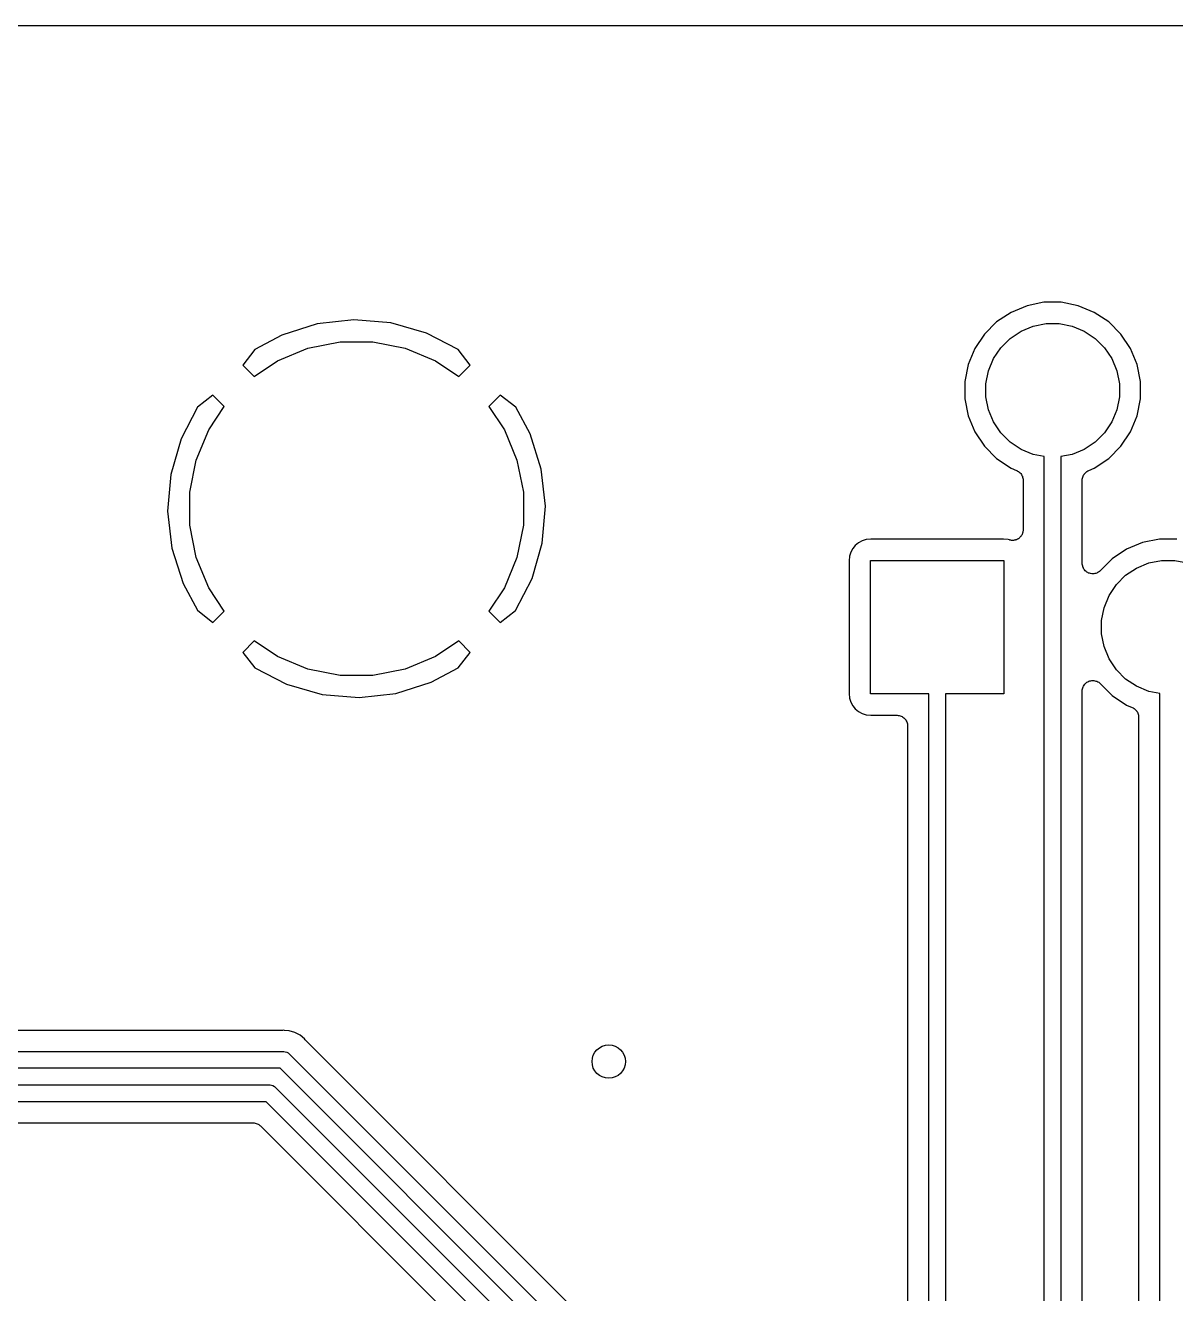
# Model space of a CAD drawing. Extents: x 49 to 143, y -158 to -38.
# Drawn here: x 88.38 to 102.17, y -54.73 to -39.52 of the extents above; entities that cross this region are included whole.
import ezdxf

# ---------------------------------------------------------------- set-up
doc = ezdxf.new("R2010")
doc.units = 0
doc.layers.add('BLACK', color=7, linetype='CONTINUOUS')

msp = doc.modelspace()

# ---------------------------------------------------------------- linework, layer by layer
at = {"layer": 'BLACK', "linetype": 'CONTINUOUS'}
for p, q in [((55.3157, -39.522), (137, -39.522)), ((100.595, -42.842), (100.392, -42.8825)), ((100.803, -42.842), (100.595, -42.842)), ((101.006, -42.8825), (100.803, -42.842)), ((100.2, -42.962), (100.027, -43.0773)), ((100.392, -42.8825), (100.2, -42.962)), ((101.198, -42.962), (101.006, -42.8825)), ((101.371, -43.0773), (101.198, -42.962)), ((91.8814, -43.1009), (91.4575, -43.236)), ((92.3227, -43.0513), (91.8814, -43.1009)), ((92.7651, -43.0887), (92.3227, -43.0513)), ((93.1917, -43.2117), (92.7651, -43.0887)), ((100.027, -43.0773), (99.8803, -43.2241)), ((100.32, -43.187), (100.466, -43.1267)), ((100.466, -43.1267), (100.62, -43.096)), ((100.62, -43.096), (100.778, -43.096)), ((100.778, -43.096), (100.932, -43.1267)), ((100.932, -43.1267), (101.078, -43.187)), ((101.518, -43.2241), (101.371, -43.0773)), ((91.4575, -43.236), (91.1361, -43.4078)), ((91.7706, -43.3929), (92.157, -43.316)), ((92.157, -43.316), (92.551, -43.316)), ((92.551, -43.316), (92.9374, -43.3929)), ((93.5725, -43.4085), (93.1917, -43.2117)), ((99.8803, -43.2241), (99.765, -43.3967)), ((100.078, -43.386), (100.189, -43.2746)), ((100.189, -43.2746), (100.32, -43.187)), ((101.078, -43.187), (101.209, -43.2746)), ((101.209, -43.2746), (101.32, -43.386)), ((101.633, -43.3967), (101.518, -43.2241)), ((91.1361, -43.4078), (90.991, -43.5938)), ((91.4066, -43.5436), (91.7706, -43.3929)), ((92.9374, -43.3929), (93.3014, -43.5436)), ((93.717, -43.5938), (93.5725, -43.4085)), ((99.765, -43.3967), (99.6855, -43.5886)), ((99.99, -43.5171), (100.078, -43.386)), ((101.32, -43.386), (101.408, -43.5171)), ((101.712, -43.5886), (101.633, -43.3967)), ((90.991, -43.5938), (91.1274, -43.7302)), ((91.1274, -43.7302), (91.4066, -43.5436)), ((93.3014, -43.5436), (93.5806, -43.7302)), ((93.5806, -43.7302), (93.717, -43.5938)), ((99.6855, -43.5886), (99.645, -43.7922)), ((99.9297, -43.6626), (99.99, -43.5171)), ((101.408, -43.5171), (101.468, -43.6626)), ((101.753, -43.7922), (101.712, -43.5886)), ((99.899, -43.8172), (99.9297, -43.6626)), ((101.468, -43.6626), (101.499, -43.8172)), ((99.645, -43.7922), (99.645, -43.9998)), ((99.899, -43.9748), (99.899, -43.8172)), ((101.499, -43.8172), (101.499, -43.9748)), ((101.753, -43.9998), (101.753, -43.7922)), ((90.6318, -43.953), (90.4465, -44.0975)), ((90.7682, -44.0894), (90.6318, -43.953)), ((94.0762, -43.953), (93.9398, -44.0894)), ((94.2622, -44.0981), (94.0762, -43.953)), ((99.645, -43.9998), (99.6855, -44.2034)), ((99.9297, -44.1294), (99.899, -43.9748)), ((101.499, -43.9748), (101.468, -44.1294)), ((101.712, -44.2034), (101.753, -43.9998)), ((90.4465, -44.0975), (90.2497, -44.4783)), ((90.5816, -44.3686), (90.7682, -44.0894)), ((93.9398, -44.0894), (94.1264, -44.3686)), ((94.434, -44.4195), (94.2622, -44.0981)), ((99.6855, -44.2034), (99.765, -44.3953)), ((99.99, -44.2749), (99.9297, -44.1294)), ((101.468, -44.1294), (101.408, -44.2749)), ((101.633, -44.3953), (101.712, -44.2034)), ((90.4309, -44.7326), (90.5816, -44.3686)), ((94.1264, -44.3686), (94.2771, -44.7326)), ((100.078, -44.406), (99.99, -44.2749)), ((101.408, -44.2749), (101.32, -44.406)), ((90.2497, -44.4783), (90.1267, -44.9049)), ((94.5691, -44.8434), (94.434, -44.4195)), ((99.765, -44.3953), (99.8803, -44.5679)), ((100.189, -44.5174), (100.078, -44.406)), ((100.32, -44.605), (100.189, -44.5174)), ((101.209, -44.5174), (101.078, -44.605)), ((101.32, -44.406), (101.209, -44.5174)), ((101.518, -44.5679), (101.633, -44.3953)), ((99.8803, -44.5679), (100.027, -44.7147)), ((100.466, -44.6653), (100.32, -44.605)), ((100.599, -44.6918), (100.466, -44.6653)), ((100.599, -58.4031), (100.599, -44.6918)), ((100.932, -44.6653), (100.799, -44.6918)), ((100.799, -44.6918), (100.799, -58.3666)), ((101.078, -44.605), (100.932, -44.6653)), ((101.371, -44.7147), (101.518, -44.5679)), ((90.354, -45.119), (90.4309, -44.7326)), ((94.2771, -44.7326), (94.354, -45.119)), ((94.6187, -45.2847), (94.5691, -44.8434)), ((100.027, -44.7147), (100.2, -44.83)), ((100.2, -44.83), (100.267, -44.8577)), ((101.131, -44.8577), (101.198, -44.83)), ((101.198, -44.83), (101.371, -44.7147)), ((90.1267, -44.9049), (90.0893, -45.3473)), ((100.267, -44.8577), (100.267, -44.858)), ((100.267, -44.858), (100.267, -44.858)), ((100.267, -44.858), (100.267, -44.858)), ((100.267, -44.858), (100.268, -44.8584)), ((100.268, -44.8584), (100.279, -44.8642)), ((100.279, -44.8642), (100.289, -44.8698)), ((100.289, -44.8698), (100.289, -44.8701)), ((100.289, -44.8701), (100.29, -44.8704)), ((100.29, -44.8704), (100.299, -44.878)), ((100.299, -44.878), (100.308, -44.8856)), ((100.308, -44.8856), (100.308, -44.886)), ((100.308, -44.886), (100.309, -44.8864)), ((100.309, -44.8864), (100.316, -44.8956)), ((100.316, -44.8956), (100.324, -44.9048)), ((100.324, -44.9048), (100.324, -44.9053)), ((100.324, -44.9053), (100.324, -44.9057)), ((100.324, -44.9057), (100.33, -44.9162)), ((100.33, -44.9162), (100.335, -44.9267)), ((100.335, -44.9267), (100.336, -44.9272)), ((100.336, -44.9272), (100.336, -44.9277)), ((100.336, -44.9277), (100.339, -44.9391)), ((100.339, -44.9391), (100.343, -44.9504)), ((100.343, -44.9504), (100.343, -44.951)), ((100.343, -44.951), (100.343, -44.9515)), ((100.343, -44.9515), (100.344, -44.9633)), ((100.344, -44.9633), (100.345, -44.9751)), ((100.345, -44.9751), (100.345, -45.5694)), ((101.053, -44.9733), (101.054, -44.9615)), ((101.053, -44.9744), (101.053, -44.9733)), ((101.053, -44.9751), (101.053, -44.9744)), ((101.053, -44.9744), (101.053, -44.9744)), ((101.053, -44.9744), (101.053, -44.9744)), ((101.053, -45.9698), (101.053, -44.9751)), ((101.054, -44.9615), (101.056, -44.9497)), ((101.056, -44.9487), (101.059, -44.9374)), ((101.056, -44.9492), (101.056, -44.9487)), ((101.056, -44.9497), (101.056, -44.9492)), ((101.059, -44.9374), (101.063, -44.9261)), ((101.063, -44.925), (101.069, -44.9147)), ((101.063, -44.9256), (101.063, -44.925)), ((101.063, -44.9261), (101.063, -44.9256)), ((101.069, -44.9147), (101.075, -44.9042)), ((101.075, -44.9033), (101.083, -44.8943)), ((101.075, -44.9038), (101.075, -44.9033)), ((101.075, -44.9042), (101.075, -44.9038)), ((101.083, -44.8943), (101.09, -44.8851)), ((101.09, -44.8851), (101.091, -44.8848)), ((101.091, -44.8843), (101.1, -44.8769)), ((101.091, -44.8848), (101.091, -44.8843)), ((101.1, -44.8769), (101.11, -44.8694)), ((101.11, -44.8688), (101.121, -44.8633)), ((101.11, -44.8691), (101.11, -44.8688)), ((101.11, -44.8694), (101.11, -44.8691)), ((101.121, -44.8633), (101.131, -44.8577)), ((90.354, -45.513), (90.354, -45.119)), ((94.354, -45.119), (94.354, -45.513)), ((94.5813, -45.7271), (94.6187, -45.2847)), ((90.0893, -45.3473), (90.1389, -45.7886)), ((90.4309, -45.8994), (90.354, -45.513)), ((94.354, -45.513), (94.2771, -45.8994)), ((100.339, -45.6071), (100.337, -45.6132)), ((100.34, -45.6014), (100.339, -45.6071)), ((100.342, -45.5958), (100.34, -45.6014)), ((100.343, -45.5893), (100.342, -45.5958)), ((100.344, -45.5828), (100.343, -45.5893)), ((100.345, -45.5712), (100.344, -45.577)), ((100.344, -45.577), (100.344, -45.5828)), ((100.345, -45.5694), (100.345, -45.5712)), ((94.4583, -46.1537), (94.5813, -45.7271)), ((98.3335, -45.7555), (98.3018, -45.7942)), ((98.3722, -45.7238), (98.3335, -45.7555)), ((98.4163, -45.7002), (98.3722, -45.7238)), ((98.4642, -45.6857), (98.4163, -45.7002)), ((98.5202, -45.6802), (98.4642, -45.6857)), ((100.108, -45.6802), (98.5202, -45.6802)), ((100.164, -45.6857), (100.108, -45.6802)), ((100.181, -45.6909), (100.164, -45.6857)), ((100.187, -45.6921), (100.181, -45.6909)), ((100.192, -45.6938), (100.187, -45.6921)), ((100.199, -45.6945), (100.192, -45.6938)), ((100.205, -45.6958), (100.199, -45.6945)), ((100.211, -45.6958), (100.205, -45.6958)), ((100.217, -45.6964), (100.211, -45.6958)), ((100.224, -45.6958), (100.217, -45.6964)), ((100.23, -45.6958), (100.224, -45.6958)), ((100.236, -45.6947), (100.23, -45.6958)), ((100.242, -45.6942), (100.236, -45.6947)), ((100.248, -45.6923), (100.242, -45.6942)), ((100.255, -45.691), (100.248, -45.6923)), ((100.26, -45.6888), (100.255, -45.691)), ((100.266, -45.6872), (100.26, -45.6888)), ((100.271, -45.6841), (100.266, -45.6872)), ((100.277, -45.6816), (100.271, -45.6841)), ((100.282, -45.6784), (100.277, -45.6816)), ((100.288, -45.6757), (100.282, -45.6784)), ((100.293, -45.6716), (100.288, -45.6757)), ((100.298, -45.6679), (100.293, -45.6716)), ((100.302, -45.6638), (100.298, -45.6679)), ((100.307, -45.6601), (100.302, -45.6638)), ((100.311, -45.6551), (100.307, -45.6601)), ((100.316, -45.6505), (100.311, -45.6551)), ((100.319, -45.6456), (100.316, -45.6505)), ((100.323, -45.6412), (100.319, -45.6456)), ((100.326, -45.6354), (100.323, -45.6412)), ((100.33, -45.63), (100.326, -45.6354)), ((100.332, -45.6246), (100.33, -45.63)), ((100.335, -45.6194), (100.332, -45.6246)), ((100.337, -45.6132), (100.335, -45.6194)), ((101.777, -45.7225), (101.585, -45.802)), ((101.98, -45.682), (101.777, -45.7225)), ((102.188, -45.682), (101.98, -45.682)), ((90.1389, -45.7886), (90.274, -46.2125)), ((90.5816, -46.2634), (90.4309, -45.8994)), ((94.2771, -45.8994), (94.1264, -46.2634)), ((98.2637, -45.8862), (98.2582, -45.9422)), ((98.2782, -45.8383), (98.2637, -45.8862)), ((98.3018, -45.7942), (98.2782, -45.8383)), ((101.585, -45.802), (101.412, -45.9173)), ((98.2582, -45.9422), (98.2582, -47.5298)), ((98.514, -47.536), (98.514, -45.936)), ((98.514, -45.936), (100.114, -45.936)), ((100.114, -45.936), (100.114, -47.536)), ((101.054, -45.982), (101.053, -45.9698)), ((101.055, -45.994), (101.054, -45.982)), ((101.055, -45.9943), (101.055, -45.994)), ((101.055, -45.9945), (101.055, -45.9943)), ((101.059, -46.0062), (101.055, -45.9945)), ((101.062, -46.0178), (101.059, -46.0062)), ((101.063, -46.018), (101.062, -46.0178)), ((101.063, -46.0182), (101.063, -46.018)), ((101.068, -46.029), (101.063, -46.0182)), ((101.074, -46.0397), (101.068, -46.029)), ((101.074, -46.0399), (101.074, -46.0397)), ((101.074, -46.0401), (101.074, -46.0399)), ((101.082, -46.0495), (101.074, -46.0401)), ((101.09, -46.059), (101.082, -46.0495)), ((101.09, -46.0591), (101.09, -46.059)), ((101.09, -46.0593), (101.09, -46.0591)), ((101.099, -46.067), (101.09, -46.0593)), ((101.269, -46.0609), (101.259, -46.0685)), ((101.27, -46.0596), (101.269, -46.0605)), ((101.269, -46.0605), (101.269, -46.0606)), ((101.269, -46.0606), (101.269, -46.0606)), ((101.269, -46.0606), (101.269, -46.0609)), ((101.412, -45.9173), (101.27, -46.0596)), ((101.574, -46.1146), (101.705, -46.027)), ((101.705, -46.027), (101.851, -45.9667)), ((101.851, -45.9667), (102.005, -45.936)), ((102.005, -45.936), (102.163, -45.936)), ((102.163, -45.936), (102.317, -45.9667)), ((90.274, -46.2125), (90.4458, -46.534)), ((94.2615, -46.5345), (94.4583, -46.1537)), ((101.109, -46.0749), (101.099, -46.067)), ((101.109, -46.075), (101.109, -46.0749)), ((101.109, -46.0751), (101.109, -46.075)), ((101.12, -46.0809), (101.109, -46.0751)), ((101.13, -46.0867), (101.12, -46.0809)), ((101.131, -46.0868), (101.13, -46.0867)), ((101.131, -46.0869), (101.131, -46.0868)), ((101.142, -46.0905), (101.131, -46.0869)), ((101.154, -46.0941), (101.142, -46.0905)), ((101.154, -46.0942), (101.154, -46.0941)), ((101.167, -46.0955), (101.154, -46.0942)), ((101.154, -46.0942), (101.154, -46.0942)), ((101.179, -46.0968), (101.167, -46.0955)), ((101.191, -46.0957), (101.179, -46.0968)), ((101.179, -46.0968), (101.179, -46.0968)), ((101.179, -46.0968), (101.179, -46.0968)), ((101.203, -46.0946), (101.191, -46.0957)), ((101.204, -46.0946), (101.203, -46.0946)), ((101.215, -46.0912), (101.204, -46.0946)), ((101.204, -46.0946), (101.204, -46.0946)), ((101.227, -46.0877), (101.215, -46.0912)), ((101.228, -46.0876), (101.227, -46.0876)), ((101.227, -46.0876), (101.227, -46.0877)), ((101.238, -46.0819), (101.228, -46.0876)), ((101.249, -46.0763), (101.238, -46.0819)), ((101.25, -46.0761), (101.249, -46.0762)), ((101.249, -46.0762), (101.249, -46.0763)), ((101.259, -46.0685), (101.25, -46.0761)), ((101.463, -46.226), (101.574, -46.1146)), ((90.7682, -46.5426), (90.5816, -46.2634)), ((94.1264, -46.2634), (93.9398, -46.5426)), ((101.315, -46.5026), (101.375, -46.3571)), ((101.375, -46.3571), (101.463, -46.226)), ((101.284, -46.6572), (101.315, -46.5026)), ((90.4458, -46.534), (90.6318, -46.679)), ((90.6318, -46.679), (90.7682, -46.5426)), ((93.9398, -46.5426), (94.0762, -46.679)), ((94.0762, -46.679), (94.2615, -46.5345)), ((101.284, -46.8148), (101.284, -46.6572)), ((101.315, -46.9694), (101.284, -46.8148)), ((91.1274, -46.9018), (90.991, -47.0382)), ((91.4066, -47.0884), (91.1274, -46.9018)), ((93.5806, -46.9018), (93.3014, -47.0884)), ((93.717, -47.0382), (93.5806, -46.9018)), ((101.375, -47.1149), (101.315, -46.9694)), ((90.991, -47.0382), (91.1355, -47.2235)), ((91.7706, -47.2391), (91.4066, -47.0884)), ((93.3014, -47.0884), (92.9374, -47.2391)), ((93.572, -47.2242), (93.717, -47.0382)), ((101.463, -47.246), (101.375, -47.1149)), ((91.1355, -47.2235), (91.5163, -47.4203)), ((92.157, -47.316), (91.7706, -47.2391)), ((92.9374, -47.2391), (92.551, -47.316)), ((93.2505, -47.396), (93.572, -47.2242)), ((101.574, -47.3574), (101.463, -47.246)), ((91.5163, -47.4203), (91.9429, -47.5433)), ((92.551, -47.316), (92.157, -47.316)), ((92.8266, -47.5311), (93.2505, -47.396)), ((101.069, -47.4414), (101.075, -47.4308)), ((101.075, -47.4304), (101.083, -47.4212)), ((101.075, -47.4306), (101.075, -47.4304)), ((101.075, -47.4308), (101.075, -47.4306)), ((101.083, -47.4212), (101.091, -47.4118)), ((101.091, -47.4114), (101.101, -47.4039)), ((101.091, -47.4116), (101.091, -47.4114)), ((101.091, -47.4118), (101.091, -47.4116)), ((101.101, -47.4039), (101.11, -47.3962)), ((101.11, -47.3959), (101.121, -47.3903)), ((101.11, -47.3961), (101.11, -47.3959)), ((101.11, -47.3962), (101.11, -47.3961)), ((101.121, -47.3903), (101.132, -47.3846)), ((101.132, -47.3844), (101.144, -47.381)), ((101.132, -47.3845), (101.132, -47.3844)), ((101.132, -47.3846), (101.132, -47.3845)), ((101.144, -47.381), (101.156, -47.3775)), ((101.156, -47.3774), (101.168, -47.3763)), ((101.156, -47.3775), (101.156, -47.3774)), ((101.156, -47.3775), (101.156, -47.3775)), ((101.168, -47.3763), (101.18, -47.3752)), ((101.18, -47.3752), (101.181, -47.3752)), ((101.181, -47.3752), (101.181, -47.3752)), ((101.181, -47.3752), (101.193, -47.3765)), ((101.193, -47.3765), (101.205, -47.3777)), ((101.205, -47.3777), (101.205, -47.3778)), ((101.205, -47.3778), (101.206, -47.3778)), ((101.206, -47.3778), (101.217, -47.3814)), ((101.217, -47.3814), (101.229, -47.3849)), ((101.229, -47.3849), (101.229, -47.385)), ((101.229, -47.385), (101.229, -47.3851)), ((101.229, -47.3851), (101.24, -47.391)), ((101.24, -47.391), (101.251, -47.3967)), ((101.251, -47.3967), (101.251, -47.3968)), ((101.251, -47.3968), (101.251, -47.3969)), ((101.251, -47.3969), (101.26, -47.4046)), ((101.26, -47.4046), (101.27, -47.4124)), ((101.27, -47.4124), (101.412, -47.5547)), ((101.705, -47.445), (101.574, -47.3574)), ((91.9429, -47.5433), (92.3853, -47.5807)), ((92.3853, -47.5807), (92.8266, -47.5311)), ((98.2582, -47.5298), (98.2637, -47.5858)), ((98.2637, -47.5858), (98.2782, -47.6337)), ((99.214, -47.536), (98.514, -47.536)), ((99.214, -57.8378), (99.214, -47.536)), ((100.114, -47.536), (99.414, -47.536)), ((99.414, -47.536), (99.414, -57.8013)), ((101.053, -47.5004), (101.054, -47.4882)), ((101.053, -47.5008), (101.053, -47.5004)), ((101.053, -47.5009), (101.053, -47.5008)), ((101.053, -47.5022), (101.053, -47.5009)), ((101.053, -47.5009), (101.053, -47.5009)), ((101.053, -58.2088), (101.053, -47.5022)), ((101.054, -47.4882), (101.056, -47.4762)), ((101.056, -47.4758), (101.059, -47.4641)), ((101.056, -47.476), (101.056, -47.4758)), ((101.056, -47.4762), (101.056, -47.476)), ((101.059, -47.4641), (101.063, -47.4526)), ((101.063, -47.4522), (101.069, -47.4414)), ((101.063, -47.4524), (101.063, -47.4522)), ((101.063, -47.4526), (101.063, -47.4524)), ((101.412, -47.5547), (101.585, -47.67)), ((101.851, -47.5053), (101.705, -47.445)), ((101.984, -47.5318), (101.851, -47.5053)), ((101.984, -58.1371), (101.984, -47.5318)), ((98.2782, -47.6337), (98.3018, -47.6778)), ((98.3018, -47.6778), (98.3335, -47.7165)), ((98.3335, -47.7165), (98.3722, -47.7482)), ((101.585, -47.67), (101.652, -47.6977)), ((101.652, -47.6977), (101.652, -47.698)), ((101.652, -47.698), (101.652, -47.698)), ((101.652, -47.698), (101.652, -47.698)), ((101.652, -47.698), (101.653, -47.6984)), ((101.653, -47.6984), (101.664, -47.7042)), ((101.664, -47.7042), (101.674, -47.7098)), ((101.674, -47.7098), (101.674, -47.7101)), ((101.674, -47.7101), (101.675, -47.7104)), ((101.675, -47.7104), (101.684, -47.718)), ((101.684, -47.718), (101.693, -47.7256)), ((101.693, -47.7256), (101.693, -47.726)), ((101.693, -47.726), (101.694, -47.7264)), ((101.694, -47.7264), (101.701, -47.7356)), ((101.701, -47.7356), (101.709, -47.7448)), ((98.3722, -47.7482), (98.4163, -47.7718)), ((98.4163, -47.7718), (98.4642, -47.7863)), ((98.4642, -47.7863), (98.5202, -47.7918)), ((98.5202, -47.7918), (98.833, -47.7918)), ((98.833, -47.7918), (98.8339, -47.7918)), ((98.8339, -47.7918), (98.8339, -47.7918)), ((98.8339, -47.7918), (98.8339, -47.7918)), ((98.8339, -47.7918), (98.8348, -47.7919)), ((98.8348, -47.7919), (98.8467, -47.7932)), ((98.8467, -47.7932), (98.8585, -47.7944)), ((98.8585, -47.7944), (98.859, -47.7946)), ((98.859, -47.7946), (98.8594, -47.7946)), ((98.8594, -47.7946), (98.8708, -47.7982)), ((98.8708, -47.7982), (98.8822, -47.8018)), ((98.8822, -47.8018), (98.8826, -47.802)), ((98.8826, -47.802), (98.883, -47.8021)), ((98.883, -47.8021), (98.8935, -47.8079)), ((98.8935, -47.8079), (98.904, -47.8136)), ((98.904, -47.8136), (98.9044, -47.8138)), ((98.9044, -47.8138), (98.9048, -47.8141)), ((98.9048, -47.8141), (98.9139, -47.8217)), ((98.9139, -47.8217), (98.9231, -47.8294)), ((98.9231, -47.8294), (98.9234, -47.8297)), ((98.9234, -47.8297), (98.9237, -47.83)), ((98.9237, -47.83), (98.9312, -47.8393)), ((98.9312, -47.8393), (98.9388, -47.8486)), ((98.9388, -47.8486), (98.939, -47.849)), ((98.939, -47.849), (98.9393, -47.8493)), ((98.9393, -47.8493), (98.9448, -47.8599)), ((98.9448, -47.8599), (98.9504, -47.8704)), ((98.9504, -47.8704), (98.9505, -47.8709)), ((98.9505, -47.8709), (98.9508, -47.8713)), ((98.9508, -47.8713), (98.9541, -47.8827)), ((98.9541, -47.8827), (98.9576, -47.8942)), ((101.709, -47.7448), (101.709, -47.7453)), ((101.709, -47.7453), (101.709, -47.7457)), ((101.709, -47.7457), (101.715, -47.7562)), ((101.715, -47.7562), (101.72, -47.7667)), ((101.72, -47.7667), (101.721, -47.7672)), ((101.721, -47.7672), (101.721, -47.7677)), ((101.721, -47.7677), (101.724, -47.7791)), ((101.724, -47.7791), (101.728, -47.7904)), ((101.728, -47.7904), (101.728, -47.791)), ((101.728, -47.791), (101.728, -47.7915)), ((101.728, -47.7915), (101.729, -47.8033)), ((101.729, -47.8033), (101.73, -47.8151)), ((101.73, -47.8151), (101.73, -58.1184)), ((98.9576, -47.8942), (98.9576, -47.8946)), ((98.9576, -47.8946), (98.9577, -47.895)), ((98.9577, -47.895), (98.9588, -47.9069)), ((98.9588, -47.9069), (98.96, -47.9188)), ((98.96, -47.9188), (98.96, -57.8191)), ((91.4551, -51.57), (87.9372, -51.57)), ((91.4604, -51.5695), (91.4551, -51.57)), ((91.4657, -51.5695), (91.4604, -51.5695)), ((91.4675, -51.5694), (91.4657, -51.5695)), ((91.4787, -51.5683), (91.4675, -51.5694)), ((91.4899, -51.5694), (91.4787, -51.5683)), ((91.5481, -51.5751), (91.4899, -51.5694)), ((91.4899, -51.5694), (91.4899, -51.5694)), ((91.6148, -51.5954), (91.5481, -51.5751)), ((91.6763, -51.6282), (91.6148, -51.5954)), ((91.7302, -51.6725), (91.6763, -51.6282)), ((91.7373, -51.6812), (91.7302, -51.6725)), ((91.7411, -51.6849), (91.7373, -51.6812)), ((91.7445, -51.6891), (91.7411, -51.6849)), ((91.7457, -51.6904), (91.7445, -51.6891)), ((117.515, -77.4598), (91.7457, -51.6904)), ((87.7794, -51.824), (91.4738, -51.824)), ((91.4738, -51.824), (91.4787, -51.8235)), ((91.4787, -51.8235), (91.4836, -51.824)), ((91.4836, -51.824), (91.4836, -51.824)), ((91.4836, -51.824), (91.4983, -51.8254)), ((91.4983, -51.8254), (91.5171, -51.8312)), ((91.5171, -51.8312), (91.5345, -51.8404)), ((91.5345, -51.8404), (91.5497, -51.8529)), ((91.5497, -51.8529), (91.5529, -51.8568)), ((91.5529, -51.8568), (117.447, -77.751)), ((91.4373, -52.024), (87.7429, -52.024)), ((117.332, -77.9182), (91.4373, -52.024)), ((87.6137, -52.224), (91.3081, -52.224)), ((91.3081, -52.224), (91.313, -52.2235)), ((91.313, -52.2235), (91.3179, -52.224)), ((91.3179, -52.224), (91.3179, -52.224)), ((91.3179, -52.224), (91.3326, -52.2254)), ((91.3326, -52.2254), (91.3515, -52.2312)), ((91.3515, -52.2312), (91.3688, -52.2405)), ((91.3688, -52.2405), (91.3841, -52.2529)), ((91.3841, -52.2529), (91.3872, -52.2568)), ((91.3872, -52.2568), (117.286, -78.156)), ((91.2716, -52.424), (87.5772, -52.424)), ((117.171, -78.3232), (91.2716, -52.424)), ((87.5959, -52.678), (91.1138, -52.678)), ((91.1138, -52.678), (91.1142, -52.678)), ((91.1142, -52.678), (91.1142, -52.678)), ((91.1142, -52.678), (91.1142, -52.678)), ((91.1142, -52.678), (91.1155, -52.678)), ((91.1155, -52.678), (91.1272, -52.6793)), ((91.1272, -52.6793), (91.1389, -52.6805)), ((91.1389, -52.6805), (91.1395, -52.6807)), ((91.1395, -52.6807), (91.1402, -52.6808)), ((91.1402, -52.6808), (91.1514, -52.6843)), ((91.1514, -52.6843), (91.1626, -52.6878)), ((91.1626, -52.6878), (91.1632, -52.6881)), ((91.1632, -52.6881), (91.1638, -52.6883)), ((91.1638, -52.6883), (91.1741, -52.6939)), ((91.1741, -52.6939), (91.1844, -52.6995)), ((91.1844, -52.6995), (91.1849, -52.6999)), ((91.1849, -52.6999), (91.1855, -52.7002)), ((91.1855, -52.7002), (91.1945, -52.7077)), ((91.1945, -52.7077), (91.2036, -52.7152)), ((91.2036, -52.7152), (116.574, -78.0852))]:
    msp.add_line(p, q, dxfattribs=at)
at = {"layer": 'BLACK'}
msp.add_circle((95.377, -51.943), 0.2, dxfattribs=at)

doc.saveas('drawing.dxf')
